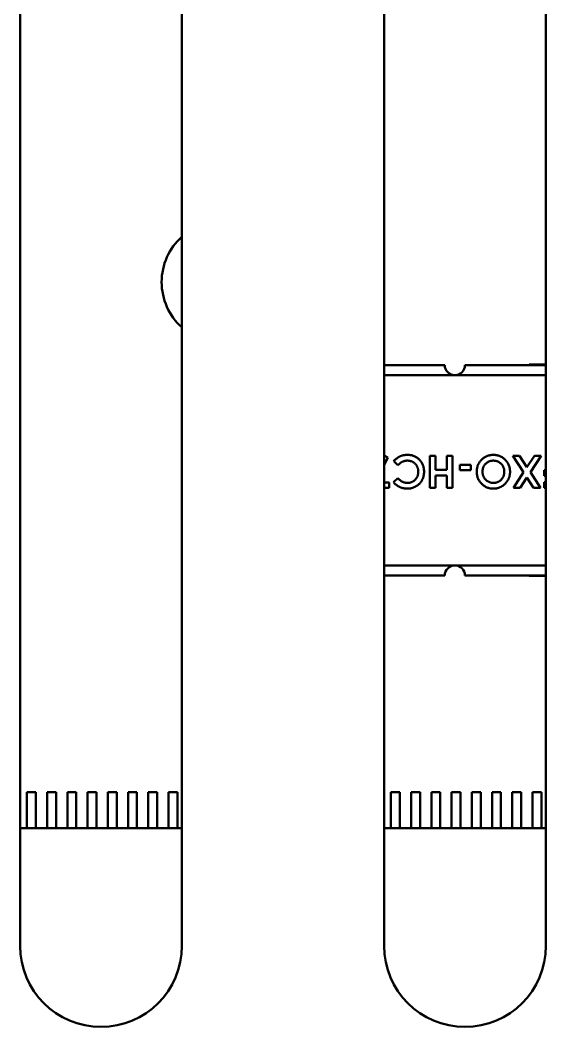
# Model space of a CAD drawing. Header units: millimetres. Extents: x 2121 to 4904, y 892 to 1933.
# Drawn here: x 2755.73 to 2768.73, y 1464.49 to 1489.36 of the extents above; entities that cross this region are included whole.
import ezdxf

# ---------------------------------------------------------------- set-up
doc = ezdxf.new("R2010")
doc.units = ezdxf.units.MM
doc.header["$LTSCALE"] = 1.8
doc.layers.add('외형선(ISO)', color=7, linetype='Continuous', lineweight=50)

msp = doc.modelspace()

# ---------------------------------------------------------------- linework, layer by layer
at = {"layer": '외형선(ISO)', "color": 7}
for p, q in [((2755.729, 1466.494), (2755.729, 1512.494)), ((2759.729, 1512.494), (2759.729, 1466.494)), ((2764.729, 1466.494), (2764.729, 1512.494)), ((2768.729, 1512.494), (2768.729, 1466.494)), ((2766.229, 1480.844), (2764.729, 1480.844)), ((2768.729, 1480.844), (2766.729, 1480.844)), ((2768.319, 1480.854), (2768.729, 1480.854)), ((2768.319, 1480.854), (2768.319, 1480.844)), ((2766.479, 1480.594), (2764.729, 1480.594)), ((2768.729, 1480.594), (2766.479, 1480.594)), ((2764.819, 1478.561), (2764.729, 1478.607)), ((2764.729, 1478.371), (2764.819, 1478.561)), ((2766.002, 1478.604), (2765.859, 1478.604)), ((2765.859, 1478.604), (2765.859, 1477.811)), ((2766.002, 1478.258), (2766.002, 1478.604)), ((2766.419, 1478.604), (2766.277, 1478.604)), ((2766.277, 1478.604), (2766.277, 1478.258)), ((2766.419, 1477.811), (2766.419, 1478.604)), ((2768.078, 1478.604), (2767.91, 1478.604)), ((2767.91, 1478.604), (2768.177, 1478.195)), ((2768.261, 1478.323), (2768.078, 1478.604)), ((2768.444, 1478.604), (2768.261, 1478.323)), ((2768.345, 1478.194), (2768.612, 1478.604)), ((2768.612, 1478.604), (2768.444, 1478.604)), ((2764.967, 1478.473), (2765.068, 1478.367)), ((2766.877, 1478.381), (2766.602, 1478.381)), ((2766.602, 1478.381), (2766.602, 1478.248)), ((2766.877, 1478.248), (2766.877, 1478.381)), ((2765.068, 1478.048), (2764.964, 1477.948)), ((2766.277, 1478.258), (2766.002, 1478.258)), ((2766.002, 1477.811), (2766.002, 1478.116)), ((2766.002, 1478.116), (2766.277, 1478.116)), ((2766.277, 1478.116), (2766.277, 1477.811)), ((2766.602, 1478.248), (2766.877, 1478.248)), ((2768.177, 1478.195), (2767.926, 1477.811)), ((2768.094, 1477.811), (2768.261, 1478.066)), ((2768.261, 1478.066), (2768.426, 1477.811)), ((2768.594, 1477.811), (2768.345, 1478.194)), ((2768.729, 1478.248), (2768.688, 1478.248)), ((2768.688, 1478.248), (2768.688, 1478.106)), ((2768.688, 1478.106), (2768.729, 1478.106)), ((2764.852, 1477.943), (2764.729, 1477.943)), ((2764.729, 1477.811), (2764.852, 1477.811)), ((2764.852, 1477.811), (2764.852, 1477.943)), ((2765.859, 1477.811), (2766.002, 1477.811)), ((2766.277, 1477.811), (2766.419, 1477.811)), ((2767.926, 1477.811), (2768.094, 1477.811)), ((2768.426, 1477.811), (2768.594, 1477.811)), ((2768.729, 1477.953), (2768.688, 1477.953)), ((2768.688, 1477.953), (2768.688, 1477.811)), ((2768.688, 1477.811), (2768.729, 1477.811)), ((2764.729, 1475.894), (2766.479, 1475.894)), ((2766.479, 1475.894), (2768.729, 1475.894)), ((2764.729, 1475.644), (2766.229, 1475.644)), ((2766.729, 1475.644), (2768.729, 1475.644)), ((2768.319, 1475.644), (2768.319, 1475.634)), ((2768.319, 1475.634), (2768.729, 1475.634)), ((2755.899, 1469.858), (2755.899, 1470.29)), ((2755.899, 1470.29), (2756.119, 1470.29)), ((2756.119, 1470.29), (2756.119, 1469.858)), ((2756.399, 1469.858), (2756.399, 1470.29)), ((2756.399, 1470.29), (2756.619, 1470.29)), ((2756.619, 1470.29), (2756.619, 1469.858)), ((2756.899, 1469.858), (2756.899, 1470.29)), ((2756.899, 1470.29), (2757.119, 1470.29)), ((2757.119, 1470.29), (2757.119, 1469.858)), ((2757.399, 1469.858), (2757.399, 1470.29)), ((2757.399, 1470.29), (2757.619, 1470.29)), ((2757.619, 1470.29), (2757.619, 1469.858)), ((2757.899, 1469.858), (2757.899, 1470.29)), ((2757.899, 1470.29), (2758.119, 1470.29)), ((2758.119, 1470.29), (2758.119, 1469.858)), ((2758.399, 1469.858), (2758.399, 1470.29)), ((2758.399, 1470.29), (2758.619, 1470.29)), ((2758.619, 1470.29), (2758.619, 1469.858)), ((2758.899, 1469.858), (2758.899, 1470.29)), ((2758.899, 1470.29), (2759.119, 1470.29)), ((2759.119, 1470.29), (2759.119, 1469.858)), ((2759.399, 1469.858), (2759.399, 1470.29)), ((2759.399, 1470.29), (2759.619, 1470.29)), ((2759.619, 1470.29), (2759.619, 1469.858)), ((2764.899, 1469.858), (2764.899, 1470.29)), ((2764.899, 1470.29), (2765.119, 1470.29)), ((2765.119, 1470.29), (2765.119, 1469.858)), ((2765.399, 1469.858), (2765.399, 1470.29)), ((2765.399, 1470.29), (2765.619, 1470.29)), ((2765.619, 1470.29), (2765.619, 1469.858)), ((2765.899, 1469.858), (2765.899, 1470.29)), ((2765.899, 1470.29), (2766.119, 1470.29)), ((2766.119, 1470.29), (2766.119, 1469.858)), ((2766.399, 1469.858), (2766.399, 1470.29)), ((2766.399, 1470.29), (2766.619, 1470.29)), ((2766.619, 1470.29), (2766.619, 1469.858)), ((2766.899, 1469.858), (2766.899, 1470.29)), ((2766.899, 1470.29), (2767.119, 1470.29)), ((2767.119, 1470.29), (2767.119, 1469.858)), ((2767.399, 1469.858), (2767.399, 1470.29)), ((2767.399, 1470.29), (2767.619, 1470.29)), ((2767.619, 1470.29), (2767.619, 1469.858)), ((2767.899, 1469.858), (2767.899, 1470.29)), ((2767.899, 1470.29), (2768.119, 1470.29)), ((2768.119, 1470.29), (2768.119, 1469.858)), ((2768.399, 1469.858), (2768.399, 1470.29)), ((2768.399, 1470.29), (2768.619, 1470.29)), ((2768.619, 1470.29), (2768.619, 1469.858)), ((2755.899, 1469.858), (2755.899, 1469.76)), ((2756.119, 1469.76), (2756.119, 1469.858)), ((2756.399, 1469.858), (2756.399, 1469.76)), ((2756.619, 1469.76), (2756.619, 1469.858)), ((2756.899, 1469.858), (2756.899, 1469.76)), ((2757.119, 1469.76), (2757.119, 1469.858)), ((2757.399, 1469.858), (2757.399, 1469.76)), ((2757.619, 1469.76), (2757.619, 1469.858)), ((2757.899, 1469.858), (2757.899, 1469.76)), ((2758.119, 1469.76), (2758.119, 1469.858)), ((2758.399, 1469.858), (2758.399, 1469.76)), ((2758.619, 1469.76), (2758.619, 1469.858)), ((2758.899, 1469.858), (2758.899, 1469.76)), ((2759.119, 1469.76), (2759.119, 1469.858)), ((2759.399, 1469.858), (2759.399, 1469.76)), ((2759.619, 1469.76), (2759.619, 1469.858)), ((2764.899, 1469.858), (2764.899, 1469.76)), ((2765.119, 1469.76), (2765.119, 1469.858)), ((2765.399, 1469.858), (2765.399, 1469.76)), ((2765.619, 1469.76), (2765.619, 1469.858)), ((2765.899, 1469.858), (2765.899, 1469.76)), ((2766.119, 1469.76), (2766.119, 1469.858)), ((2766.399, 1469.858), (2766.399, 1469.76)), ((2766.619, 1469.76), (2766.619, 1469.858)), ((2766.899, 1469.858), (2766.899, 1469.76)), ((2767.119, 1469.76), (2767.119, 1469.858)), ((2767.399, 1469.858), (2767.399, 1469.76)), ((2767.619, 1469.76), (2767.619, 1469.858)), ((2767.899, 1469.858), (2767.899, 1469.76)), ((2768.119, 1469.76), (2768.119, 1469.858)), ((2768.399, 1469.858), (2768.399, 1469.76)), ((2768.619, 1469.76), (2768.619, 1469.858)), ((2755.899, 1469.76), (2755.899, 1469.667)), ((2755.899, 1469.667), (2755.899, 1469.47)), ((2756.119, 1469.667), (2756.119, 1469.76)), ((2756.119, 1469.47), (2756.119, 1469.667)), ((2756.399, 1469.76), (2756.399, 1469.667)), ((2756.399, 1469.667), (2756.399, 1469.47)), ((2756.619, 1469.667), (2756.619, 1469.76)), ((2756.619, 1469.47), (2756.619, 1469.667)), ((2756.899, 1469.76), (2756.899, 1469.667)), ((2756.899, 1469.667), (2756.899, 1469.47)), ((2757.119, 1469.667), (2757.119, 1469.76)), ((2757.119, 1469.47), (2757.119, 1469.667)), ((2757.399, 1469.76), (2757.399, 1469.667)), ((2757.399, 1469.667), (2757.399, 1469.47)), ((2757.619, 1469.667), (2757.619, 1469.76)), ((2757.619, 1469.47), (2757.619, 1469.667)), ((2757.899, 1469.76), (2757.899, 1469.667)), ((2757.899, 1469.667), (2757.899, 1469.47)), ((2758.119, 1469.667), (2758.119, 1469.76)), ((2758.119, 1469.47), (2758.119, 1469.667)), ((2758.399, 1469.76), (2758.399, 1469.667)), ((2758.399, 1469.667), (2758.399, 1469.47)), ((2758.619, 1469.667), (2758.619, 1469.76)), ((2758.619, 1469.47), (2758.619, 1469.667)), ((2758.899, 1469.76), (2758.899, 1469.667)), ((2758.899, 1469.667), (2758.899, 1469.47)), ((2759.119, 1469.667), (2759.119, 1469.76)), ((2759.119, 1469.47), (2759.119, 1469.667)), ((2759.399, 1469.76), (2759.399, 1469.667)), ((2759.399, 1469.667), (2759.399, 1469.47)), ((2759.619, 1469.667), (2759.619, 1469.76)), ((2759.619, 1469.47), (2759.619, 1469.667)), ((2764.899, 1469.76), (2764.899, 1469.667)), ((2764.899, 1469.667), (2764.899, 1469.47)), ((2765.119, 1469.667), (2765.119, 1469.76)), ((2765.119, 1469.47), (2765.119, 1469.667)), ((2765.399, 1469.76), (2765.399, 1469.667)), ((2765.399, 1469.667), (2765.399, 1469.47)), ((2765.619, 1469.667), (2765.619, 1469.76)), ((2765.619, 1469.47), (2765.619, 1469.667)), ((2765.899, 1469.76), (2765.899, 1469.667)), ((2765.899, 1469.667), (2765.899, 1469.47)), ((2766.119, 1469.667), (2766.119, 1469.76)), ((2766.119, 1469.47), (2766.119, 1469.667)), ((2766.399, 1469.76), (2766.399, 1469.667)), ((2766.399, 1469.667), (2766.399, 1469.47)), ((2766.619, 1469.667), (2766.619, 1469.76)), ((2766.619, 1469.47), (2766.619, 1469.667)), ((2766.899, 1469.76), (2766.899, 1469.667)), ((2766.899, 1469.667), (2766.899, 1469.47)), ((2767.119, 1469.667), (2767.119, 1469.76)), ((2767.119, 1469.47), (2767.119, 1469.667)), ((2767.399, 1469.76), (2767.399, 1469.667)), ((2767.399, 1469.667), (2767.399, 1469.47)), ((2767.619, 1469.667), (2767.619, 1469.76)), ((2767.619, 1469.47), (2767.619, 1469.667)), ((2767.899, 1469.76), (2767.899, 1469.667)), ((2767.899, 1469.667), (2767.899, 1469.47)), ((2768.119, 1469.667), (2768.119, 1469.76)), ((2768.119, 1469.47), (2768.119, 1469.667)), ((2768.399, 1469.76), (2768.399, 1469.667)), ((2768.399, 1469.667), (2768.399, 1469.47)), ((2768.619, 1469.667), (2768.619, 1469.76)), ((2768.619, 1469.47), (2768.619, 1469.667)), ((2759.729, 1469.404), (2755.729, 1469.404)), ((2755.899, 1469.47), (2755.899, 1469.404)), ((2755.899, 1469.404), (2756.119, 1469.404)), ((2756.119, 1469.404), (2756.119, 1469.47)), ((2756.399, 1469.47), (2756.399, 1469.404)), ((2756.399, 1469.404), (2756.619, 1469.404)), ((2756.619, 1469.404), (2756.619, 1469.47)), ((2756.899, 1469.47), (2756.899, 1469.404)), ((2756.899, 1469.404), (2757.119, 1469.404)), ((2757.119, 1469.404), (2757.119, 1469.47)), ((2757.399, 1469.47), (2757.399, 1469.404)), ((2757.399, 1469.404), (2757.619, 1469.404)), ((2757.619, 1469.404), (2757.619, 1469.47)), ((2757.899, 1469.47), (2757.899, 1469.404)), ((2757.899, 1469.404), (2758.119, 1469.404)), ((2758.119, 1469.404), (2758.119, 1469.47)), ((2758.399, 1469.47), (2758.399, 1469.404)), ((2758.399, 1469.404), (2758.619, 1469.404)), ((2758.619, 1469.404), (2758.619, 1469.47)), ((2758.899, 1469.47), (2758.899, 1469.404)), ((2758.899, 1469.404), (2759.119, 1469.404)), ((2759.119, 1469.404), (2759.119, 1469.47)), ((2759.399, 1469.47), (2759.399, 1469.404)), ((2759.399, 1469.404), (2759.619, 1469.404)), ((2759.619, 1469.404), (2759.619, 1469.47)), ((2768.729, 1469.404), (2764.729, 1469.404)), ((2764.899, 1469.47), (2764.899, 1469.404)), ((2764.899, 1469.404), (2765.119, 1469.404)), ((2765.119, 1469.404), (2765.119, 1469.47)), ((2765.399, 1469.47), (2765.399, 1469.404)), ((2765.399, 1469.404), (2765.619, 1469.404)), ((2765.619, 1469.404), (2765.619, 1469.47)), ((2765.899, 1469.47), (2765.899, 1469.404)), ((2765.899, 1469.404), (2766.119, 1469.404)), ((2766.119, 1469.404), (2766.119, 1469.47)), ((2766.399, 1469.47), (2766.399, 1469.404)), ((2766.399, 1469.404), (2766.619, 1469.404)), ((2766.619, 1469.404), (2766.619, 1469.47)), ((2766.899, 1469.47), (2766.899, 1469.404)), ((2766.899, 1469.404), (2767.119, 1469.404)), ((2767.119, 1469.404), (2767.119, 1469.47)), ((2767.399, 1469.47), (2767.399, 1469.404)), ((2767.399, 1469.404), (2767.619, 1469.404)), ((2767.619, 1469.404), (2767.619, 1469.47)), ((2767.899, 1469.47), (2767.899, 1469.404)), ((2767.899, 1469.404), (2768.119, 1469.404)), ((2768.119, 1469.404), (2768.119, 1469.47)), ((2768.399, 1469.47), (2768.399, 1469.404)), ((2768.399, 1469.404), (2768.619, 1469.404)), ((2768.619, 1469.404), (2768.619, 1469.47))]:
    msp.add_line(p, q, dxfattribs=at)
for centre, radius, start, end in [((2760.729, 1482.894), 1.5, 131.8103, 228.1897), ((2766.479, 1480.844), 0.25, 180, 270), ((2766.479, 1480.844), 0.25, 270, 0), ((2766.479, 1475.644), 0.25, 90, 180), ((2766.479, 1475.644), 0.25, 0, 90), ((2757.729, 1466.494), 2, 180, 0), ((2766.729, 1466.494), 2, 180, 0)]:
    msp.add_arc(centre, radius, start, end, dxfattribs=at)
for points, knots in [([(2765.305, 1478.625), (2765.297, 1478.625), (2765.289, 1478.625), (2765.281, 1478.624), (2765.273, 1478.624), (2765.265, 1478.623), (2765.257, 1478.623), (2765.249, 1478.622), (2765.242, 1478.621), (2765.234, 1478.62), (2765.227, 1478.619), (2765.219, 1478.618), (2765.212, 1478.617), (2765.205, 1478.615), (2765.198, 1478.614), (2765.19, 1478.612), (2765.183, 1478.61), (2765.176, 1478.608), (2765.169, 1478.606), (2765.163, 1478.604), (2765.156, 1478.602), (2765.149, 1478.6), (2765.143, 1478.597), (2765.136, 1478.595), (2765.13, 1478.592), (2765.123, 1478.589), (2765.117, 1478.586), (2765.111, 1478.583), (2765.104, 1478.579), (2765.097, 1478.576), (2765.091, 1478.572), (2765.084, 1478.568), (2765.078, 1478.564), (2765.071, 1478.56), (2765.064, 1478.555), (2765.057, 1478.55), (2765.051, 1478.546), (2765.044, 1478.541), (2765.037, 1478.535), (2765.03, 1478.53), (2765.023, 1478.524), (2765.016, 1478.519), (2765.009, 1478.513), (2765.002, 1478.507), (2764.995, 1478.5), (2764.989, 1478.494), (2764.981, 1478.487), (2764.974, 1478.48), (2764.967, 1478.473)], [0, 0, 0, 0, 0.0000241946, 0.0000241946, 0.0000241946, 0.0000479603, 0.0000479603, 0.0000479603, 0.0000708599, 0.0000708599, 0.0000708599, 0.0000934387, 0.0000934387, 0.0000934387, 0.0001154132, 0.0001154132, 0.0001154132, 0.0001371875, 0.0001371875, 0.0001371875, 0.0001583243, 0.0001583243, 0.0001583243, 0.0001793951, 0.0001793951, 0.0001793951, 0.0002006811, 0.0002006811, 0.0002006811, 0.0002231874, 0.0002231874, 0.0002231874, 0.0002465518, 0.0002465518, 0.0002465518, 0.0002711409, 0.0002711409, 0.0002711409, 0.0002970193, 0.0002970193, 0.0002970193, 0.0003240386, 0.0003240386, 0.0003240386, 0.0003523219, 0.0003523219, 0.0003523219, 0.0003820379, 0.0003820379, 0.0003820379, 0.0003820379]), ([(2765.717, 1478.206), (2765.717, 1478.221), (2765.716, 1478.236), (2765.715, 1478.251), (2765.714, 1478.265), (2765.712, 1478.28), (2765.71, 1478.294), (2765.707, 1478.308), (2765.704, 1478.321), (2765.701, 1478.335), (2765.697, 1478.348), (2765.693, 1478.361), (2765.688, 1478.373), (2765.683, 1478.386), (2765.678, 1478.398), (2765.672, 1478.41), (2765.666, 1478.422), (2765.659, 1478.433), (2765.652, 1478.445), (2765.645, 1478.456), (2765.637, 1478.467), (2765.628, 1478.477), (2765.62, 1478.488), (2765.611, 1478.498), (2765.601, 1478.507), (2765.592, 1478.517), (2765.582, 1478.526), (2765.572, 1478.535), (2765.561, 1478.543), (2765.551, 1478.551), (2765.54, 1478.559), (2765.529, 1478.566), (2765.517, 1478.573), (2765.506, 1478.579), (2765.494, 1478.585), (2765.482, 1478.591), (2765.469, 1478.595), (2765.457, 1478.6), (2765.444, 1478.605), (2765.431, 1478.608), (2765.418, 1478.612), (2765.405, 1478.615), (2765.391, 1478.618), (2765.377, 1478.62), (2765.363, 1478.622), (2765.349, 1478.623), (2765.334, 1478.624), (2765.32, 1478.624), (2765.305, 1478.625)], [0, 0, 0, 0, 0.0000449248, 0.0000449248, 0.0000449248, 0.0000880867, 0.0000880867, 0.0000880867, 0.0001298365, 0.0001298365, 0.0001298365, 0.0001705612, 0.0001705612, 0.0001705612, 0.0002106131, 0.0002106131, 0.0002106131, 0.0002505369, 0.0002505369, 0.0002505369, 0.000290657, 0.000290657, 0.000290657, 0.0003313606, 0.0003313606, 0.0003313606, 0.0003720306, 0.0003720306, 0.0003720306, 0.0004119547, 0.0004119547, 0.0004119547, 0.0004515679, 0.0004515679, 0.0004515679, 0.0004913152, 0.0004913152, 0.0004913152, 0.0005314865, 0.0005314865, 0.0005314865, 0.0005728055, 0.0005728055, 0.0005728055, 0.0006153358, 0.0006153358, 0.0006153358, 0.0006597899, 0.0006597899, 0.0006597899, 0.0006597899]), ([(2767.429, 1478.625), (2767.415, 1478.624), (2767.401, 1478.624), (2767.387, 1478.623), (2767.374, 1478.622), (2767.36, 1478.62), (2767.347, 1478.617), (2767.334, 1478.615), (2767.321, 1478.612), (2767.308, 1478.608), (2767.296, 1478.604), (2767.283, 1478.6), (2767.271, 1478.595), (2767.259, 1478.59), (2767.247, 1478.584), (2767.236, 1478.578), (2767.224, 1478.571), (2767.213, 1478.565), (2767.202, 1478.557), (2767.191, 1478.549), (2767.18, 1478.541), (2767.17, 1478.533), (2767.159, 1478.524), (2767.149, 1478.514), (2767.139, 1478.504), (2767.129, 1478.495), (2767.12, 1478.484), (2767.111, 1478.473), (2767.102, 1478.463), (2767.094, 1478.452), (2767.087, 1478.441), (2767.079, 1478.43), (2767.072, 1478.418), (2767.066, 1478.407), (2767.06, 1478.395), (2767.054, 1478.383), (2767.049, 1478.371), (2767.044, 1478.358), (2767.04, 1478.346), (2767.036, 1478.333), (2767.033, 1478.32), (2767.029, 1478.307), (2767.027, 1478.294), (2767.024, 1478.28), (2767.023, 1478.266), (2767.021, 1478.253), (2767.02, 1478.238), (2767.02, 1478.224), (2767.019, 1478.21)], [0, 0, 0, 0, 0.000041933, 0.000041933, 0.000041933, 0.0000826135, 0.0000826135, 0.0000826135, 0.0001224419, 0.0001224419, 0.0001224419, 0.0001618373, 0.0001618373, 0.0001618373, 0.0002012328, 0.0002012328, 0.0002012328, 0.0002408421, 0.0002408421, 0.0002408421, 0.0002814261, 0.0002814261, 0.0002814261, 0.0003231362, 0.0003231362, 0.0003231362, 0.0003649747, 0.0003649747, 0.0003649747, 0.0004057175, 0.0004057175, 0.0004057175, 0.0004457894, 0.0004457894, 0.0004457894, 0.0004855483, 0.0004855483, 0.0004855483, 0.0005254922, 0.0005254922, 0.0005254922, 0.00056594, 0.00056594, 0.00056594, 0.0006074094, 0.0006074094, 0.0006074094, 0.000650138, 0.000650138, 0.000650138, 0.000650138]), ([(2767.844, 1478.207), (2767.843, 1478.221), (2767.843, 1478.235), (2767.842, 1478.249), (2767.841, 1478.263), (2767.839, 1478.276), (2767.836, 1478.289), (2767.834, 1478.303), (2767.831, 1478.316), (2767.827, 1478.328), (2767.823, 1478.341), (2767.819, 1478.354), (2767.814, 1478.366), (2767.809, 1478.378), (2767.804, 1478.39), (2767.798, 1478.402), (2767.791, 1478.414), (2767.785, 1478.425), (2767.777, 1478.436), (2767.77, 1478.448), (2767.762, 1478.459), (2767.753, 1478.469), (2767.745, 1478.48), (2767.735, 1478.491), (2767.726, 1478.501), (2767.716, 1478.511), (2767.706, 1478.521), (2767.695, 1478.53), (2767.685, 1478.539), (2767.674, 1478.547), (2767.663, 1478.555), (2767.652, 1478.563), (2767.64, 1478.57), (2767.628, 1478.576), (2767.617, 1478.583), (2767.605, 1478.589), (2767.592, 1478.594), (2767.58, 1478.599), (2767.567, 1478.604), (2767.554, 1478.607), (2767.541, 1478.611), (2767.528, 1478.614), (2767.514, 1478.617), (2767.501, 1478.62), (2767.487, 1478.622), (2767.473, 1478.623), (2767.458, 1478.624), (2767.444, 1478.624), (2767.429, 1478.625)], [0, 0, 0, 0, 0.0000418785, 0.0000418785, 0.0000418785, 0.0000826422, 0.0000826422, 0.0000826422, 0.0001225363, 0.0001225363, 0.0001225363, 0.0001622779, 0.0001622779, 0.0001622779, 0.0002018511, 0.0002018511, 0.0002018511, 0.0002420636, 0.0002420636, 0.0002420636, 0.0002829491, 0.0002829491, 0.0002829491, 0.0003249976, 0.0003249976, 0.0003249976, 0.0003670795, 0.0003670795, 0.0003670795, 0.0004079984, 0.0004079984, 0.0004079984, 0.0004484318, 0.0004484318, 0.0004484318, 0.0004884873, 0.0004884873, 0.0004884873, 0.000528891, 0.000528891, 0.000528891, 0.000569942, 0.000569942, 0.000569942, 0.0006121889, 0.0006121889, 0.0006121889, 0.0006559743, 0.0006559743, 0.0006559743, 0.0006559743]), ([(2765.068, 1478.367), (2765.074, 1478.372), (2765.079, 1478.377), (2765.084, 1478.383), (2765.089, 1478.388), (2765.095, 1478.392), (2765.1, 1478.397), (2765.105, 1478.402), (2765.11, 1478.406), (2765.115, 1478.41), (2765.12, 1478.415), (2765.125, 1478.419), (2765.13, 1478.422), (2765.135, 1478.426), (2765.14, 1478.43), (2765.145, 1478.433), (2765.149, 1478.436), (2765.154, 1478.439), (2765.159, 1478.442), (2765.164, 1478.445), (2765.168, 1478.448), (2765.173, 1478.451), (2765.177, 1478.453), (2765.182, 1478.455), (2765.187, 1478.458), (2765.196, 1478.462), (2765.205, 1478.465), (2765.214, 1478.468), (2765.224, 1478.472), (2765.233, 1478.474), (2765.243, 1478.476), (2765.253, 1478.478), (2765.263, 1478.48), (2765.274, 1478.481), (2765.284, 1478.482), (2765.295, 1478.482), (2765.305, 1478.482)], [0, 0, 0, 0, 0.0000223811, 0.0000223811, 0.0000223811, 0.0000436519, 0.0000436519, 0.0000436519, 0.0000639408, 0.0000639408, 0.0000639408, 0.0000830674, 0.0000830674, 0.0000830674, 0.0001011693, 0.0001011693, 0.0001011693, 0.0001182857, 0.0001182857, 0.0001182857, 0.0001345432, 0.0001345432, 0.0001345432, 0.0001498362, 0.0001498362, 0.0001498362, 0.0001794015, 0.0001794015, 0.0001794015, 0.0002095333, 0.0002095333, 0.0002095333, 0.0002402603, 0.0002402603, 0.0002402603, 0.0002721104, 0.0002721104, 0.0002721104, 0.0002721104]), ([(2765.305, 1478.482), (2765.312, 1478.482), (2765.318, 1478.482), (2765.324, 1478.482), (2765.33, 1478.482), (2765.336, 1478.481), (2765.343, 1478.48), (2765.349, 1478.479), (2765.355, 1478.479), (2765.361, 1478.477), (2765.366, 1478.476), (2765.372, 1478.475), (2765.378, 1478.473), (2765.384, 1478.472), (2765.39, 1478.47), (2765.395, 1478.469), (2765.401, 1478.467), (2765.406, 1478.465), (2765.412, 1478.462), (2765.417, 1478.46), (2765.423, 1478.458), (2765.428, 1478.455), (2765.433, 1478.453), (2765.439, 1478.45), (2765.444, 1478.447), (2765.449, 1478.444), (2765.454, 1478.441), (2765.459, 1478.438), (2765.464, 1478.434), (2765.469, 1478.431), (2765.473, 1478.427), (2765.478, 1478.424), (2765.482, 1478.42), (2765.487, 1478.416), (2765.491, 1478.413), (2765.495, 1478.409), (2765.499, 1478.405), (2765.503, 1478.401), (2765.507, 1478.396), (2765.511, 1478.392), (2765.515, 1478.387), (2765.518, 1478.383), (2765.521, 1478.378), (2765.525, 1478.374), (2765.528, 1478.369), (2765.531, 1478.364), (2765.535, 1478.359), (2765.538, 1478.354), (2765.54, 1478.349), (2765.543, 1478.344), (2765.546, 1478.338), (2765.548, 1478.333), (2765.551, 1478.328), (2765.553, 1478.322), (2765.555, 1478.317), (2765.557, 1478.311), (2765.559, 1478.305), (2765.561, 1478.299), (2765.563, 1478.294), (2765.564, 1478.288), (2765.566, 1478.282), (2765.567, 1478.276), (2765.569, 1478.27), (2765.57, 1478.264), (2765.571, 1478.258), (2765.572, 1478.251), (2765.572, 1478.245), (2765.573, 1478.239), (2765.574, 1478.232), (2765.574, 1478.226), (2765.574, 1478.219), (2765.574, 1478.213), (2765.574, 1478.206)], [0, 0, 0, 0, 0.0000188478, 0.0000188478, 0.0000188478, 0.0000374533, 0.0000374533, 0.0000374533, 0.0000556996, 0.0000556996, 0.0000556996, 0.0000737119, 0.0000737119, 0.0000737119, 0.0000916532, 0.0000916532, 0.0000916532, 0.0001094833, 0.0001094833, 0.0001094833, 0.0001273498, 0.0001273498, 0.0001273498, 0.0001452057, 0.0001452057, 0.0001452057, 0.0001630622, 0.0001630622, 0.0001630622, 0.0001806961, 0.0001806961, 0.0001806961, 0.0001980537, 0.0001980537, 0.0001980537, 0.0002153378, 0.0002153378, 0.0002153378, 0.0002326308, 0.0002326308, 0.0002326308, 0.0002499127, 0.0002499127, 0.0002499127, 0.0002673634, 0.0002673634, 0.0002673634, 0.0002850535, 0.0002850535, 0.0002850535, 0.0003029058, 0.0003029058, 0.0003029058, 0.0003209371, 0.0003209371, 0.0003209371, 0.0003389635, 0.0003389635, 0.0003389635, 0.0003571693, 0.0003571693, 0.0003571693, 0.0003757713, 0.0003757713, 0.0003757713, 0.0003948076, 0.0003948076, 0.0003948076, 0.0004141942, 0.0004141942, 0.0004141942, 0.0004341593, 0.0004341593, 0.0004341593, 0.0004341593]), ([(2767.162, 1478.208), (2767.162, 1478.218), (2767.162, 1478.227), (2767.163, 1478.237), (2767.164, 1478.246), (2767.165, 1478.255), (2767.167, 1478.264), (2767.168, 1478.273), (2767.17, 1478.281), (2767.173, 1478.29), (2767.175, 1478.298), (2767.178, 1478.307), (2767.181, 1478.315), (2767.185, 1478.323), (2767.188, 1478.331), (2767.192, 1478.339), (2767.197, 1478.347), (2767.201, 1478.354), (2767.206, 1478.361), (2767.211, 1478.369), (2767.216, 1478.376), (2767.222, 1478.383), (2767.228, 1478.39), (2767.234, 1478.397), (2767.24, 1478.403), (2767.247, 1478.41), (2767.253, 1478.416), (2767.26, 1478.422), (2767.267, 1478.427), (2767.274, 1478.433), (2767.281, 1478.438), (2767.288, 1478.443), (2767.296, 1478.447), (2767.303, 1478.452), (2767.311, 1478.456), (2767.319, 1478.459), (2767.327, 1478.463), (2767.334, 1478.466), (2767.342, 1478.469), (2767.351, 1478.471), (2767.359, 1478.474), (2767.367, 1478.476), (2767.376, 1478.477), (2767.384, 1478.479), (2767.393, 1478.48), (2767.402, 1478.481), (2767.411, 1478.482), (2767.42, 1478.482), (2767.429, 1478.482)], [0, 0, 0, 0, 0.0000285018, 0.0000285018, 0.0000285018, 0.0000559476, 0.0000559476, 0.0000559476, 0.0000828811, 0.0000828811, 0.0000828811, 0.0001092909, 0.0001092909, 0.0001092909, 0.0001355547, 0.0001355547, 0.0001355547, 0.0001618801, 0.0001618801, 0.0001618801, 0.0001887322, 0.0001887322, 0.0001887322, 0.0002161037, 0.0002161037, 0.0002161037, 0.0002433468, 0.0002433468, 0.0002433468, 0.0002697853, 0.0002697853, 0.0002697853, 0.0002957858, 0.0002957858, 0.0002957858, 0.0003215412, 0.0003215412, 0.0003215412, 0.0003472003, 0.0003472003, 0.0003472003, 0.0003730875, 0.0003730875, 0.0003730875, 0.0003995877, 0.0003995877, 0.0003995877, 0.0004269772, 0.0004269772, 0.0004269772, 0.0004269772]), ([(2767.429, 1478.482), (2767.437, 1478.482), (2767.446, 1478.482), (2767.454, 1478.481), (2767.461, 1478.481), (2767.469, 1478.48), (2767.477, 1478.479), (2767.485, 1478.477), (2767.492, 1478.476), (2767.5, 1478.474), (2767.507, 1478.472), (2767.515, 1478.47), (2767.522, 1478.467), (2767.529, 1478.465), (2767.537, 1478.462), (2767.544, 1478.459), (2767.551, 1478.455), (2767.557, 1478.452), (2767.564, 1478.448), (2767.571, 1478.444), (2767.578, 1478.44), (2767.584, 1478.436), (2767.591, 1478.431), (2767.597, 1478.426), (2767.604, 1478.421)], [0, 0, 0, 0, 0.0000241946, 0.0000241946, 0.0000241946, 0.0000479076, 0.0000479076, 0.0000479076, 0.0000713027, 0.0000713027, 0.0000713027, 0.000094398, 0.000094398, 0.000094398, 0.000117524, 0.000117524, 0.000117524, 0.0001407127, 0.0001407127, 0.0001407127, 0.0001642824, 0.0001642824, 0.0001642824, 0.0001883953, 0.0001883953, 0.0001883953, 0.0001883953]), ([(2767.604, 1478.421), (2767.611, 1478.415), (2767.619, 1478.408), (2767.627, 1478.401), (2767.634, 1478.394), (2767.64, 1478.387), (2767.646, 1478.379), (2767.652, 1478.371), (2767.658, 1478.363), (2767.663, 1478.355), (2767.668, 1478.347), (2767.673, 1478.338), (2767.677, 1478.329), (2767.681, 1478.32), (2767.685, 1478.311), (2767.688, 1478.302), (2767.691, 1478.292), (2767.693, 1478.283), (2767.695, 1478.273), (2767.697, 1478.263), (2767.699, 1478.252), (2767.7, 1478.242), (2767.701, 1478.231), (2767.701, 1478.22), (2767.701, 1478.209)], [0, 0, 0, 0, 0.0000306503, 0.0000306503, 0.0000306503, 0.0000603896, 0.0000603896, 0.0000603896, 0.0000895179, 0.0000895179, 0.0000895179, 0.0001186962, 0.0001186962, 0.0001186962, 0.0001481197, 0.0001481197, 0.0001481197, 0.0001782172, 0.0001782172, 0.0001782172, 0.0002095571, 0.0002095571, 0.0002095571, 0.0002422085, 0.0002422085, 0.0002422085, 0.0002422085]), ([(2765.308, 1477.933), (2765.297, 1477.933), (2765.286, 1477.933), (2765.275, 1477.935), (2765.264, 1477.936), (2765.254, 1477.938), (2765.243, 1477.94), (2765.233, 1477.942), (2765.222, 1477.945), (2765.212, 1477.949), (2765.202, 1477.953), (2765.191, 1477.957), (2765.182, 1477.962), (2765.171, 1477.967), (2765.162, 1477.972), (2765.152, 1477.978), (2765.142, 1477.984), (2765.132, 1477.991), (2765.123, 1477.998), (2765.114, 1478.005), (2765.104, 1478.013), (2765.095, 1478.021), (2765.086, 1478.03), (2765.077, 1478.039), (2765.068, 1478.048)], [0, 0, 0, 0, 0.0000329753, 0.0000329753, 0.0000329753, 0.0000655607, 0.0000655607, 0.0000655607, 0.0000980314, 0.0000980314, 0.0000980314, 0.0001309114, 0.0001309114, 0.0001309114, 0.0001647334, 0.0001647334, 0.0001647334, 0.000199635, 0.000199635, 0.000199635, 0.0002360941, 0.0002360941, 0.0002360941, 0.0002743386, 0.0002743386, 0.0002743386, 0.0002743386]), ([(2765.303, 1477.79), (2765.312, 1477.791), (2765.321, 1477.791), (2765.331, 1477.791), (2765.34, 1477.792), (2765.349, 1477.793), (2765.358, 1477.794), (2765.367, 1477.795), (2765.376, 1477.797), (2765.385, 1477.798), (2765.394, 1477.8), (2765.403, 1477.802), (2765.412, 1477.804), (2765.421, 1477.807), (2765.43, 1477.809), (2765.438, 1477.812), (2765.447, 1477.815), (2765.455, 1477.818), (2765.464, 1477.822), (2765.472, 1477.826), (2765.481, 1477.829), (2765.489, 1477.833), (2765.497, 1477.838), (2765.506, 1477.842), (2765.514, 1477.847), (2765.522, 1477.851), (2765.53, 1477.856), (2765.538, 1477.861), (2765.545, 1477.866), (2765.553, 1477.872), (2765.56, 1477.877), (2765.567, 1477.882), (2765.574, 1477.888), (2765.581, 1477.894), (2765.588, 1477.9), (2765.594, 1477.906), (2765.601, 1477.912), (2765.607, 1477.918), (2765.613, 1477.924), (2765.619, 1477.931), (2765.624, 1477.938), (2765.63, 1477.944), (2765.635, 1477.951), (2765.641, 1477.958), (2765.646, 1477.965), (2765.651, 1477.973), (2765.655, 1477.98), (2765.66, 1477.987), (2765.664, 1477.995), (2765.669, 1478.003), (2765.673, 1478.011), (2765.677, 1478.019), (2765.68, 1478.027), (2765.684, 1478.035), (2765.687, 1478.043), (2765.691, 1478.051), (2765.694, 1478.06), (2765.696, 1478.068), (2765.699, 1478.077), (2765.702, 1478.085), (2765.704, 1478.094), (2765.706, 1478.103), (2765.708, 1478.112), (2765.71, 1478.121), (2765.711, 1478.13), (2765.712, 1478.139), (2765.714, 1478.148), (2765.715, 1478.158), (2765.716, 1478.168), (2765.716, 1478.177), (2765.717, 1478.187), (2765.717, 1478.197), (2765.717, 1478.206)], [0, 0, 0, 0, 0.0000281652, 0.0000281652, 0.0000281652, 0.0000557954, 0.0000557954, 0.0000557954, 0.0000833524, 0.0000833524, 0.0000833524, 0.0001105899, 0.0001105899, 0.0001105899, 0.0001380089, 0.0001380089, 0.0001380089, 0.0001655383, 0.0001655383, 0.0001655383, 0.0001931516, 0.0001931516, 0.0001931516, 0.0002212538, 0.0002212538, 0.0002212538, 0.0002492384, 0.0002492384, 0.0002492384, 0.0002765075, 0.0002765075, 0.0002765075, 0.0003034307, 0.0003034307, 0.0003034307, 0.0003299937, 0.0003299937, 0.0003299937, 0.0003563166, 0.0003563166, 0.0003563166, 0.0003826457, 0.0003826457, 0.0003826457, 0.0004088607, 0.0004088607, 0.0004088607, 0.000435345, 0.000435345, 0.000435345, 0.000461877, 0.000461877, 0.000461877, 0.0004882943, 0.0004882943, 0.0004882943, 0.0005151564, 0.0005151564, 0.0005151564, 0.0005420914, 0.0005420914, 0.0005420914, 0.0005696048, 0.0005696048, 0.0005696048, 0.0005974034, 0.0005974034, 0.0005974034, 0.0006261424, 0.0006261424, 0.0006261424, 0.0006554154, 0.0006554154, 0.0006554154, 0.0006554154]), ([(2765.574, 1478.206), (2765.574, 1478.197), (2765.574, 1478.187), (2765.573, 1478.178), (2765.572, 1478.169), (2765.571, 1478.16), (2765.57, 1478.151), (2765.568, 1478.142), (2765.566, 1478.133), (2765.564, 1478.124), (2765.561, 1478.116), (2765.558, 1478.108), (2765.555, 1478.1), (2765.552, 1478.092), (2765.548, 1478.084), (2765.544, 1478.076), (2765.54, 1478.068), (2765.536, 1478.061), (2765.531, 1478.053), (2765.526, 1478.046), (2765.521, 1478.039), (2765.515, 1478.032), (2765.51, 1478.025), (2765.504, 1478.018), (2765.497, 1478.012), (2765.491, 1478.005), (2765.485, 1477.999), (2765.478, 1477.993), (2765.471, 1477.988), (2765.464, 1477.982), (2765.457, 1477.977), (2765.45, 1477.972), (2765.442, 1477.968), (2765.435, 1477.964), (2765.427, 1477.96), (2765.42, 1477.956), (2765.412, 1477.953), (2765.404, 1477.949), (2765.396, 1477.946), (2765.387, 1477.944), (2765.379, 1477.941), (2765.371, 1477.939), (2765.362, 1477.938), (2765.353, 1477.936), (2765.345, 1477.935), (2765.336, 1477.934), (2765.326, 1477.933), (2765.317, 1477.933), (2765.308, 1477.933)], [0, 0, 0, 0, 0.0000283526, 0.0000283526, 0.0000283526, 0.0000557869, 0.0000557869, 0.0000557869, 0.0000825745, 0.0000825745, 0.0000825745, 0.0001087913, 0.0001087913, 0.0001087913, 0.0001348531, 0.0001348531, 0.0001348531, 0.0001610254, 0.0001610254, 0.0001610254, 0.0001876642, 0.0001876642, 0.0001876642, 0.0002147142, 0.0002147142, 0.0002147142, 0.0002417333, 0.0002417333, 0.0002417333, 0.0002681809, 0.0002681809, 0.0002681809, 0.0002939711, 0.0002939711, 0.0002939711, 0.0003197354, 0.0003197354, 0.0003197354, 0.0003454031, 0.0003454031, 0.0003454031, 0.0003714537, 0.0003714537, 0.0003714537, 0.0003982782, 0.0003982782, 0.0003982782, 0.0004258359, 0.0004258359, 0.0004258359, 0.0004258359]), ([(2767.019, 1478.21), (2767.02, 1478.196), (2767.02, 1478.181), (2767.021, 1478.167), (2767.023, 1478.153), (2767.025, 1478.139), (2767.027, 1478.126), (2767.03, 1478.112), (2767.033, 1478.099), (2767.036, 1478.086), (2767.04, 1478.073), (2767.045, 1478.06), (2767.05, 1478.048), (2767.055, 1478.035), (2767.061, 1478.023), (2767.067, 1478.012), (2767.073, 1478), (2767.08, 1477.988), (2767.088, 1477.977), (2767.095, 1477.965), (2767.103, 1477.954), (2767.112, 1477.944), (2767.121, 1477.933), (2767.131, 1477.922), (2767.141, 1477.912), (2767.151, 1477.903), (2767.161, 1477.893), (2767.172, 1477.884), (2767.182, 1477.875), (2767.193, 1477.867), (2767.204, 1477.859), (2767.215, 1477.851), (2767.226, 1477.844), (2767.238, 1477.838), (2767.25, 1477.832), (2767.261, 1477.826), (2767.273, 1477.821), (2767.285, 1477.816), (2767.298, 1477.811), (2767.31, 1477.808), (2767.323, 1477.804), (2767.336, 1477.801), (2767.349, 1477.798), (2767.362, 1477.795), (2767.375, 1477.793), (2767.389, 1477.792), (2767.402, 1477.791), (2767.416, 1477.791), (2767.43, 1477.79)], [0, 0, 0, 0, 0.0000431499, 0.0000431499, 0.0000431499, 0.0000849023, 0.0000849023, 0.0000849023, 0.000125762, 0.000125762, 0.000125762, 0.0001660067, 0.0001660067, 0.0001660067, 0.0002061375, 0.0002061375, 0.0002061375, 0.0002465938, 0.0002465938, 0.0002465938, 0.0002877616, 0.0002877616, 0.0002877616, 0.000330102, 0.000330102, 0.000330102, 0.0003723152, 0.0003723152, 0.0003723152, 0.0004131659, 0.0004131659, 0.0004131659, 0.0004531615, 0.0004531615, 0.0004531615, 0.0004924318, 0.0004924318, 0.0004924318, 0.0005318299, 0.0005318299, 0.0005318299, 0.0005713356, 0.0005713356, 0.0005713356, 0.0006116705, 0.0006116705, 0.0006116705, 0.0006530724, 0.0006530724, 0.0006530724, 0.0006530724]), ([(2767.432, 1477.933), (2767.423, 1477.933), (2767.414, 1477.933), (2767.405, 1477.934), (2767.396, 1477.935), (2767.387, 1477.936), (2767.378, 1477.938), (2767.369, 1477.939), (2767.361, 1477.942), (2767.352, 1477.944), (2767.344, 1477.947), (2767.336, 1477.95), (2767.328, 1477.953), (2767.32, 1477.956), (2767.312, 1477.96), (2767.304, 1477.964), (2767.297, 1477.968), (2767.289, 1477.973), (2767.282, 1477.978), (2767.275, 1477.983), (2767.268, 1477.988), (2767.261, 1477.994), (2767.254, 1478), (2767.247, 1478.006), (2767.241, 1478.013), (2767.234, 1478.019), (2767.228, 1478.026), (2767.222, 1478.033), (2767.217, 1478.04), (2767.211, 1478.047), (2767.206, 1478.055), (2767.201, 1478.062), (2767.197, 1478.07), (2767.193, 1478.078), (2767.189, 1478.085), (2767.185, 1478.093), (2767.182, 1478.102), (2767.178, 1478.11), (2767.176, 1478.118), (2767.173, 1478.127), (2767.171, 1478.135), (2767.169, 1478.144), (2767.167, 1478.153), (2767.165, 1478.162), (2767.164, 1478.171), (2767.163, 1478.18), (2767.162, 1478.189), (2767.162, 1478.199), (2767.162, 1478.208)], [0, 0, 0, 0, 0.0000277042, 0.0000277042, 0.0000277042, 0.0000546742, 0.0000546742, 0.0000546742, 0.0000809057, 0.0000809057, 0.0000809057, 0.0001069149, 0.0001069149, 0.0001069149, 0.0001329548, 0.0001329548, 0.0001329548, 0.0001591713, 0.0001591713, 0.0001591713, 0.0001859563, 0.0001859563, 0.0001859563, 0.0002135292, 0.0002135292, 0.0002135292, 0.0002411223, 0.0002411223, 0.0002411223, 0.000268066, 0.000268066, 0.000268066, 0.000294525, 0.000294525, 0.000294525, 0.0003207859, 0.0003207859, 0.0003207859, 0.0003471928, 0.0003471928, 0.0003471928, 0.0003740047, 0.0003740047, 0.0003740047, 0.0004014475, 0.0004014475, 0.0004014475, 0.0004297873, 0.0004297873, 0.0004297873, 0.0004297873]), ([(2767.43, 1477.79), (2767.439, 1477.79), (2767.448, 1477.791), (2767.458, 1477.791), (2767.467, 1477.792), (2767.476, 1477.793), (2767.485, 1477.794), (2767.494, 1477.795), (2767.502, 1477.796), (2767.511, 1477.798), (2767.52, 1477.8), (2767.529, 1477.802), (2767.538, 1477.804), (2767.546, 1477.807), (2767.555, 1477.809), (2767.563, 1477.812), (2767.572, 1477.815), (2767.58, 1477.818), (2767.588, 1477.822), (2767.597, 1477.825), (2767.605, 1477.829), (2767.613, 1477.833), (2767.621, 1477.837), (2767.63, 1477.842), (2767.638, 1477.846), (2767.645, 1477.851), (2767.653, 1477.856), (2767.661, 1477.861), (2767.668, 1477.866), (2767.676, 1477.871), (2767.683, 1477.877), (2767.69, 1477.882), (2767.697, 1477.888), (2767.704, 1477.894), (2767.711, 1477.9), (2767.717, 1477.906), (2767.723, 1477.912), (2767.73, 1477.918), (2767.736, 1477.925), (2767.742, 1477.932), (2767.748, 1477.938), (2767.753, 1477.945), (2767.759, 1477.953), (2767.764, 1477.96), (2767.769, 1477.967), (2767.774, 1477.974), (2767.779, 1477.982), (2767.784, 1477.99), (2767.789, 1477.998), (2767.793, 1478.006), (2767.798, 1478.014), (2767.802, 1478.022), (2767.806, 1478.03), (2767.809, 1478.038), (2767.813, 1478.047), (2767.816, 1478.055), (2767.819, 1478.064), (2767.822, 1478.072), (2767.825, 1478.081), (2767.828, 1478.089), (2767.83, 1478.098), (2767.832, 1478.107), (2767.834, 1478.116), (2767.836, 1478.124), (2767.838, 1478.133), (2767.839, 1478.142), (2767.84, 1478.151), (2767.841, 1478.161), (2767.842, 1478.17), (2767.843, 1478.179), (2767.844, 1478.188), (2767.844, 1478.198), (2767.844, 1478.207)], [0, 0, 0, 0, 0.0000275333, 0.0000275333, 0.0000275333, 0.0000548711, 0.0000548711, 0.0000548711, 0.0000817834, 0.0000817834, 0.0000817834, 0.0001087558, 0.0001087558, 0.0001087558, 0.0001355286, 0.0001355286, 0.0001355286, 0.0001626209, 0.0001626209, 0.0001626209, 0.0001898877, 0.0001898877, 0.0001898877, 0.0002175787, 0.0002175787, 0.0002175787, 0.0002451667, 0.0002451667, 0.0002451667, 0.0002723149, 0.0002723149, 0.0002723149, 0.0002993244, 0.0002993244, 0.0002993244, 0.0003261123, 0.0003261123, 0.0003261123, 0.0003529002, 0.0003529002, 0.0003529002, 0.0003798087, 0.0003798087, 0.0003798087, 0.0004067351, 0.0004067351, 0.0004067351, 0.000434239, 0.000434239, 0.000434239, 0.0004616392, 0.0004616392, 0.0004616392, 0.0004888406, 0.0004888406, 0.0004888406, 0.0005158763, 0.0005158763, 0.0005158763, 0.0005429082, 0.0005429082, 0.0005429082, 0.0005699995, 0.0005699995, 0.0005699995, 0.0005973831, 0.0005973831, 0.0005973831, 0.0006251958, 0.0006251958, 0.0006251958, 0.0006533652, 0.0006533652, 0.0006533652, 0.0006533652]), ([(2767.701, 1478.209), (2767.701, 1478.199), (2767.701, 1478.19), (2767.7, 1478.18), (2767.699, 1478.17), (2767.698, 1478.161), (2767.696, 1478.152), (2767.695, 1478.143), (2767.693, 1478.134), (2767.69, 1478.125), (2767.688, 1478.116), (2767.685, 1478.108), (2767.682, 1478.099), (2767.679, 1478.091), (2767.675, 1478.083), (2767.671, 1478.075), (2767.667, 1478.068), (2767.662, 1478.06), (2767.658, 1478.053), (2767.653, 1478.045), (2767.647, 1478.038), (2767.642, 1478.031), (2767.636, 1478.024), (2767.63, 1478.017), (2767.624, 1478.011), (2767.617, 1478.004), (2767.611, 1477.998), (2767.604, 1477.993), (2767.597, 1477.987), (2767.59, 1477.982), (2767.583, 1477.977), (2767.575, 1477.972), (2767.568, 1477.967), (2767.56, 1477.963), (2767.553, 1477.959), (2767.545, 1477.956), (2767.537, 1477.952), (2767.529, 1477.949), (2767.521, 1477.946), (2767.513, 1477.944), (2767.504, 1477.941), (2767.496, 1477.939), (2767.487, 1477.938), (2767.478, 1477.936), (2767.469, 1477.935), (2767.46, 1477.934), (2767.451, 1477.933), (2767.442, 1477.933), (2767.432, 1477.933)], [0, 0, 0, 0, 0.0000294554, 0.0000294554, 0.0000294554, 0.0000576897, 0.0000576897, 0.0000576897, 0.0000852437, 0.0000852437, 0.0000852437, 0.0001120549, 0.0001120549, 0.0001120549, 0.0001384633, 0.0001384633, 0.0001384633, 0.0001649818, 0.0001649818, 0.0001649818, 0.0001916116, 0.0001916116, 0.0001916116, 0.0002187585, 0.0002187585, 0.0002187585, 0.0002458942, 0.0002458942, 0.0002458942, 0.0002722365, 0.0002722365, 0.0002722365, 0.0002982073, 0.0002982073, 0.0002982073, 0.0003240384, 0.0003240384, 0.0003240384, 0.0003499975, 0.0003499975, 0.0003499975, 0.0003763114, 0.0003763114, 0.0003763114, 0.000403442, 0.000403442, 0.000403442, 0.0004313083, 0.0004313083, 0.0004313083, 0.0004313083]), ([(2764.964, 1477.948), (2764.969, 1477.942), (2764.975, 1477.936), (2764.98, 1477.93), (2764.986, 1477.924), (2764.992, 1477.918), (2764.998, 1477.913), (2765.003, 1477.907), (2765.01, 1477.902), (2765.016, 1477.896), (2765.022, 1477.891), (2765.028, 1477.886), (2765.034, 1477.881), (2765.041, 1477.876), (2765.047, 1477.872), (2765.054, 1477.867), (2765.061, 1477.863), (2765.067, 1477.858), (2765.074, 1477.854), (2765.081, 1477.85), (2765.088, 1477.846), (2765.095, 1477.842), (2765.103, 1477.839), (2765.11, 1477.835), (2765.117, 1477.832), (2765.125, 1477.828), (2765.132, 1477.825), (2765.14, 1477.822), (2765.147, 1477.819), (2765.155, 1477.816), (2765.162, 1477.814), (2765.17, 1477.811), (2765.177, 1477.809), (2765.185, 1477.806), (2765.193, 1477.804), (2765.2, 1477.802), (2765.208, 1477.801), (2765.216, 1477.799), (2765.224, 1477.797), (2765.231, 1477.796), (2765.239, 1477.795), (2765.247, 1477.794), (2765.255, 1477.793), (2765.263, 1477.792), (2765.271, 1477.791), (2765.279, 1477.791), (2765.287, 1477.791), (2765.295, 1477.79), (2765.303, 1477.79)], [0, 0, 0, 0, 0.0000247823, 0.0000247823, 0.0000247823, 0.0000491906, 0.0000491906, 0.0000491906, 0.0000735236, 0.0000735236, 0.0000735236, 0.000097621, 0.000097621, 0.000097621, 0.0001217714, 0.0001217714, 0.0001217714, 0.0001458667, 0.0001458667, 0.0001458667, 0.0001700166, 0.0001700166, 0.0001700166, 0.0001944886, 0.0001944886, 0.0001944886, 0.0002189264, 0.0002189264, 0.0002189264, 0.0002429813, 0.0002429813, 0.0002429813, 0.000266828, 0.000266828, 0.000266828, 0.0002905934, 0.0002905934, 0.0002905934, 0.0003144274, 0.0003144274, 0.0003144274, 0.0003380261, 0.0003380261, 0.0003380261, 0.0003618043, 0.0003618043, 0.0003618043, 0.0003858323, 0.0003858323, 0.0003858323, 0.0003858323])]:
    msp.add_open_spline(points, degree=3, knots=knots, dxfattribs=at)

doc.saveas('drawing.dxf')
